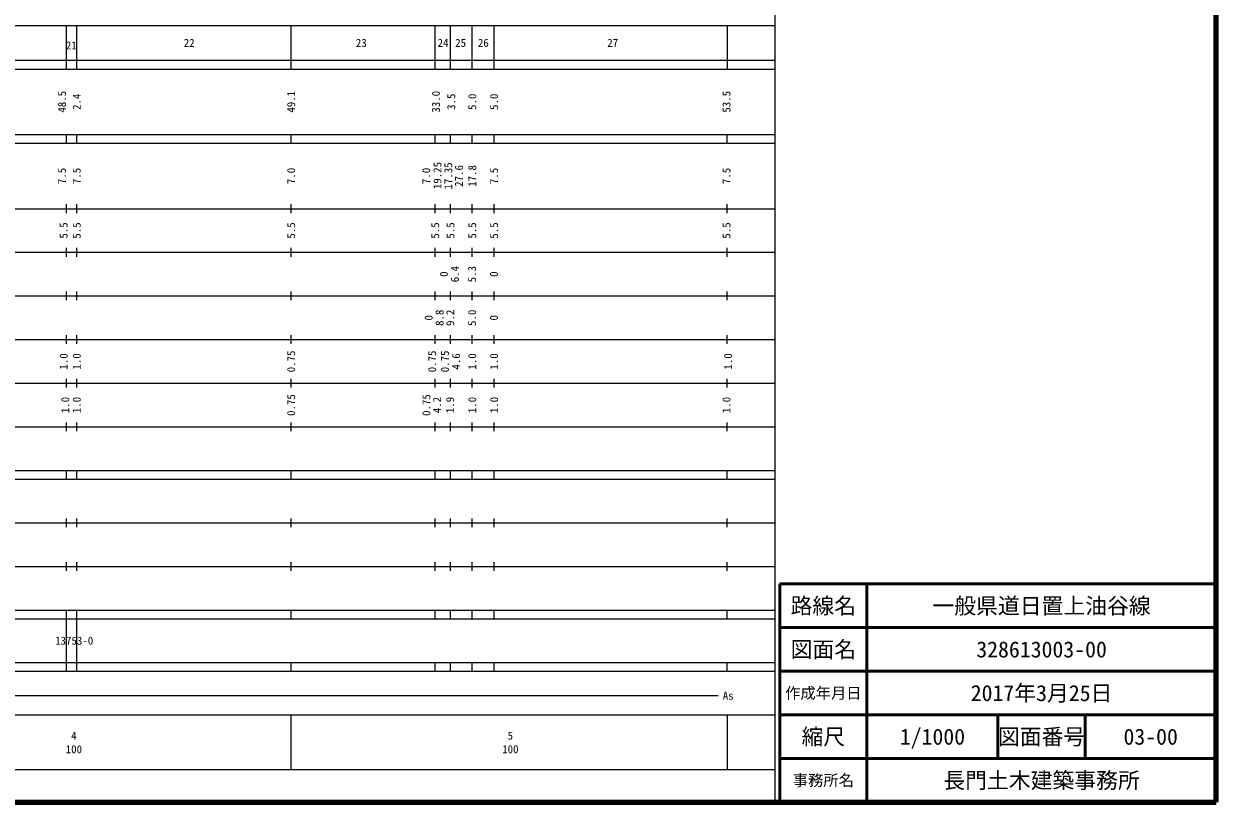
# Model space of a CAD drawing. Units: millimetres on the paper, enlarged 1000 times. Extents: x 40000 to 680000, y 20000 to 380000.
# Drawn here: x 406824 to 680000, y 20000 to 198357 of the extents above; entities that cross this region are included whole.
import ezdxf
from ezdxf.enums import TextEntityAlignment as Align

# ---------------------------------------------------------------- set-up
doc = ezdxf.new("R2010")
doc.units = ezdxf.units.MM
doc.header["$LTSCALE"] = 1000
for name, color, linetype, lineweight in [('M-TTL', 2, 'Continuous', 140), ('M-TTL-BAND', 7, 'Continuous', 25), ('M-TTL-FRAM', 2, 'Continuous', 50), ('M-TTL-LINE', 7, 'Continuous', 50), ('M-TTL-TXT', 7, 'Continuous', 13)]:
    doc.layers.add(name, color=color, linetype=linetype, lineweight=lineweight)
doc.styles.add('ＭＳ ゴシック', font='')
doc.styles.get('ＭＳ ゴシック').set_extended_font_data('MS Gothic')

msp = doc.modelspace()

# ---------------------------------------------------------------- linework, layer by layer
at = {"layer": 'M-TTL'}
for p, q in [((680000, 20000), (680000, 380000)), ((40000, 20000), (680000, 20000))]:
    msp.add_line(p, q, dxfattribs=at)
at = {"layer": 'M-TTL-BAND'}
for p, q in [((579000, 20000), (579000, 370000)), ((68000, 198000), (579000, 198000)), ((416500, 198000), (416500, 188000)), ((418900, 198000), (418900, 188000)), ((468000, 198000), (468000, 188000)), ((501000, 198000), (501000, 188000)), ((504500, 198000), (504500, 188000)), ((509500, 198000), (509500, 188000)), ((514500, 198000), (514500, 188000)), ((568000, 198000), (568000, 188000)), ((40000, 190000), (579000, 190000)), ((40000, 188000), (579000, 188000)), ((40000, 173000), (579000, 173000)), ((416500, 173000), (416500, 171000)), ((418900, 173000), (418900, 171000)), ((468000, 173000), (468000, 171000)), ((501000, 173000), (501000, 171000)), ((504500, 173000), (504500, 171000)), ((509500, 173000), (509500, 171000)), ((514500, 173000), (514500, 171000)), ((568000, 171000), (568000, 173000)), ((40000, 171000), (579000, 171000)), ((40000, 156000), (579000, 156000)), ((416500, 157000), (416500, 155000)), ((418900, 157000), (418900, 155000)), ((468000, 157000), (468000, 155000)), ((501000, 157000), (501000, 155000)), ((504500, 157000), (504500, 155000)), ((509500, 157000), (509500, 155000)), ((514500, 157000), (514500, 155000)), ((568000, 155000), (568000, 157000)), ((46000, 146000), (579000, 146000)), ((416500, 147000), (416500, 145000)), ((418900, 147000), (418900, 145000)), ((468000, 147000), (468000, 145000)), ((501000, 147000), (501000, 145000)), ((504500, 147000), (504500, 145000)), ((509500, 147000), (509500, 145000)), ((514500, 147000), (514500, 145000)), ((568000, 145000), (568000, 147000)), ((416500, 137000), (416500, 135000)), ((418900, 137000), (418900, 135000)), ((468000, 137000), (468000, 135000)), ((501000, 137000), (501000, 135000)), ((504500, 137000), (504500, 135000)), ((509500, 137000), (509500, 135000)), ((514500, 137000), (514500, 135000)), ((568000, 135000), (568000, 137000)), ((52000, 136000), (579000, 136000)), ((46000, 126000), (579000, 126000)), ((416500, 127000), (416500, 125000)), ((418900, 127000), (418900, 125000)), ((468000, 127000), (468000, 125000)), ((501000, 127000), (501000, 125000)), ((504500, 127000), (504500, 125000)), ((509500, 127000), (509500, 125000)), ((514500, 127000), (514500, 125000)), ((568000, 125000), (568000, 127000)), ((52000, 116000), (579000, 116000)), ((416500, 117000), (416500, 115000)), ((418900, 117000), (418900, 115000)), ((468000, 117000), (468000, 115000)), ((501000, 117000), (501000, 115000)), ((504500, 117000), (504500, 115000)), ((509500, 117000), (509500, 115000)), ((514500, 117000), (514500, 115000)), ((568000, 115000), (568000, 117000)), ((416500, 107000), (416500, 105000)), ((418900, 107000), (418900, 105000)), ((468000, 107000), (468000, 105000)), ((501000, 107000), (501000, 105000)), ((504500, 107000), (504500, 105000)), ((509500, 107000), (509500, 105000)), ((514500, 107000), (514500, 105000)), ((568000, 105000), (568000, 107000)), ((46000, 106000), (579000, 106000)), ((40000, 96000), (579000, 96000)), ((416500, 96000), (416500, 94000)), ((418900, 96000), (418900, 94000)), ((468000, 96000), (468000, 94000)), ((501000, 96000), (501000, 94000)), ((504500, 96000), (504500, 94000)), ((509500, 96000), (509500, 94000)), ((514500, 96000), (514500, 94000)), ((568000, 94000), (568000, 96000)), ((40000, 94000), (579000, 94000)), ((416500, 85000), (416500, 83000)), ((418900, 85000), (418900, 83000)), ((468000, 85000), (468000, 83000)), ((501000, 85000), (501000, 83000)), ((504500, 85000), (504500, 83000)), ((509500, 85000), (509500, 83000)), ((514500, 85000), (514500, 83000)), ((568000, 83000), (568000, 85000)), ((49000, 84000), (579000, 84000)), ((40000, 74000), (579000, 74000)), ((416500, 75000), (416500, 73000)), ((418900, 75000), (418900, 73000)), ((468000, 75000), (468000, 73000)), ((501000, 75000), (501000, 73000)), ((504500, 75000), (504500, 73000)), ((509500, 75000), (509500, 73000)), ((514500, 75000), (514500, 73000)), ((568000, 73000), (568000, 75000)), ((40000, 64000), (579000, 64000)), ((416500, 64000), (416500, 52000)), ((418900, 64000), (418900, 51566)), ((468000, 64000), (468000, 62000)), ((501000, 64000), (501000, 62000)), ((504500, 64000), (504500, 62000)), ((509500, 64000), (509500, 62000)), ((514500, 64000), (514500, 62000)), ((568000, 62000), (568000, 64000)), ((40000, 62000), (579000, 62000)), ((40000, 52000), (579000, 52000)), ((416500, 52000), (416500, 50000)), ((418900, 52000), (418900, 50000)), ((468000, 52000), (468000, 50000)), ((501000, 52000), (501000, 50000)), ((504500, 52000), (504500, 50000)), ((509500, 52000), (509500, 50000)), ((514500, 52000), (514500, 50000)), ((568000, 50000), (568000, 52000)), ((40000, 50000), (579000, 50000)), ((70805, 44406), (565903, 44406)), ((40000, 40000), (579000, 40000)), ((468000, 40000), (468000, 27500)), ((568000, 40000), (568000, 27500)), ((68000, 27500), (579000, 27500))]:
    msp.add_line(p, q, dxfattribs=at)
at = {"layer": 'M-TTL-FRAM'}
for p, q in [((680000, 70000), (580000, 70000)), ((580000, 70000), (580000, 20000))]:
    msp.add_line(p, q, dxfattribs=at)
at = {"layer": 'M-TTL-LINE'}
for p, q in [((600000, 70000), (600000, 20000)), ((680000, 60000), (580000, 60000)), ((680000, 50000), (580000, 50000)), ((680000, 40000), (580000, 40000)), ((630000, 40000), (630000, 30000)), ((650000, 40000), (650000, 30000)), ((680000, 30000), (580000, 30000))]:
    msp.add_line(p, q, dxfattribs=at)

# ---------------------------------------------------------------- texts
at = {"layer": 'M-TTL-BAND', "style": 'ＭＳ ゴシック'}
for s, p in [('21', (417710, 193412)), ('22', (444699, 194000)), ('23', (484139, 194000)), ('24', (502868, 194000)), ('25', (506893, 194000)), ('26', (512104, 194000)), ('27', (541744, 194000)), ('13753-0', (418357, 57000)), ('As', (568201, 44406)), ('4', (418288, 35238)), ('5', (518288, 35238)), ('100', (418288, 32131)), ('100', (518288, 32131))]:
    msp.add_text(s, height=1833, dxfattribs=at).set_placement(p, align=Align.MIDDLE_CENTER)
for s, p in [('48.5', (415556, 180500)), ('2.4', (418931, 180500)), ('49.1', (468058, 180500)), ('33.0', (501239, 180500)), ('3.5', (504739, 180500)), ('5.0', (509558, 180500)), ('5.0', (514558, 180500)), ('53.5', (567812, 180500)), ('7.5', (415556, 163500)), ('7.5', (418931, 163500)), ('7.0', (468058, 163500)), ('7.0', (499008, 163500)), ('19.25', (501579, 163596)), ('17.35', (504065, 163500)), ('27.6', (506506, 163500)), ('17.8', (509558, 163500)), ('7.5', (514558, 163500)), ('7.5', (567812, 163500)), ('5.5', (415931, 151000)), ('5.5', (418931, 151000)), ('5.5', (468058, 151000)), ('5.5', (501058, 151000)), ('5.5', (504558, 151000)), ('5.5', (509558, 151000)), ('5.5', (514558, 151000)), ('5.5', (567812, 151000)), ('6.4', (505572, 141000)), ('5.3', (509512, 141000)), ('0', (503061, 141000)), ('0', (514512, 141000)), ('0', (499561, 131000)), ('8.8', (502072, 131000)), ('9.2', (504512, 131000)), ('5.0', (509512, 131000)), ('0', (514512, 131000)), ('0.75', (468058, 121000)), ('0.75', (500368, 121000)), ('0.75', (503286, 121000)), ('1.0', (415931, 121000)), ('1.0', (418931, 121000)), ('4.6', (505853, 121000)), ('1.0', (509558, 121000)), ('1.0', (514558, 121000)), ('1.0', (568187, 121000)), ('1.0', (416306, 111000)), ('1.0', (418931, 111000)), ('0.75', (468058, 111000)), ('0.75', (499044, 111000)), ('4.2', (501493, 111000)), ('1.9', (504490, 111000)), ('1.0', (509558, 111000)), ('1.0', (514558, 111000)), ('1.0', (567812, 111000))]:
    msp.add_text(s, height=1833, rotation=90, dxfattribs=at).set_placement(p, align=Align.MIDDLE_CENTER)
at = {"layer": 'M-TTL-TXT', "style": 'ＭＳ ゴシック'}
for s, height, p in [('路線名', 3666, (590000, 65000)), ('一般県道日置上油谷線', 3666, (640000, 65000)), ('図面名', 3666, (590000, 55000)), ('328613003-00', 3666, (640000, 55000)), ('作成年月日', 2566, (590000, 45000)), ('2017年3月25日', 3666, (640000, 45000)), ('縮尺', 3666, (590000, 35000)), ('1/1000', 3666, (615000, 35000)), ('図面番号', 3666, (640000, 35000)), ('03-00', 3666, (665000, 35000)), ('長門土木建築事務所', 3666, (640000, 25000)), ('事務所名', 2566, (590000, 25000))]:
    msp.add_text(s, height=height, dxfattribs=at).set_placement(p, align=Align.MIDDLE_CENTER)

doc.saveas('drawing.dxf')
